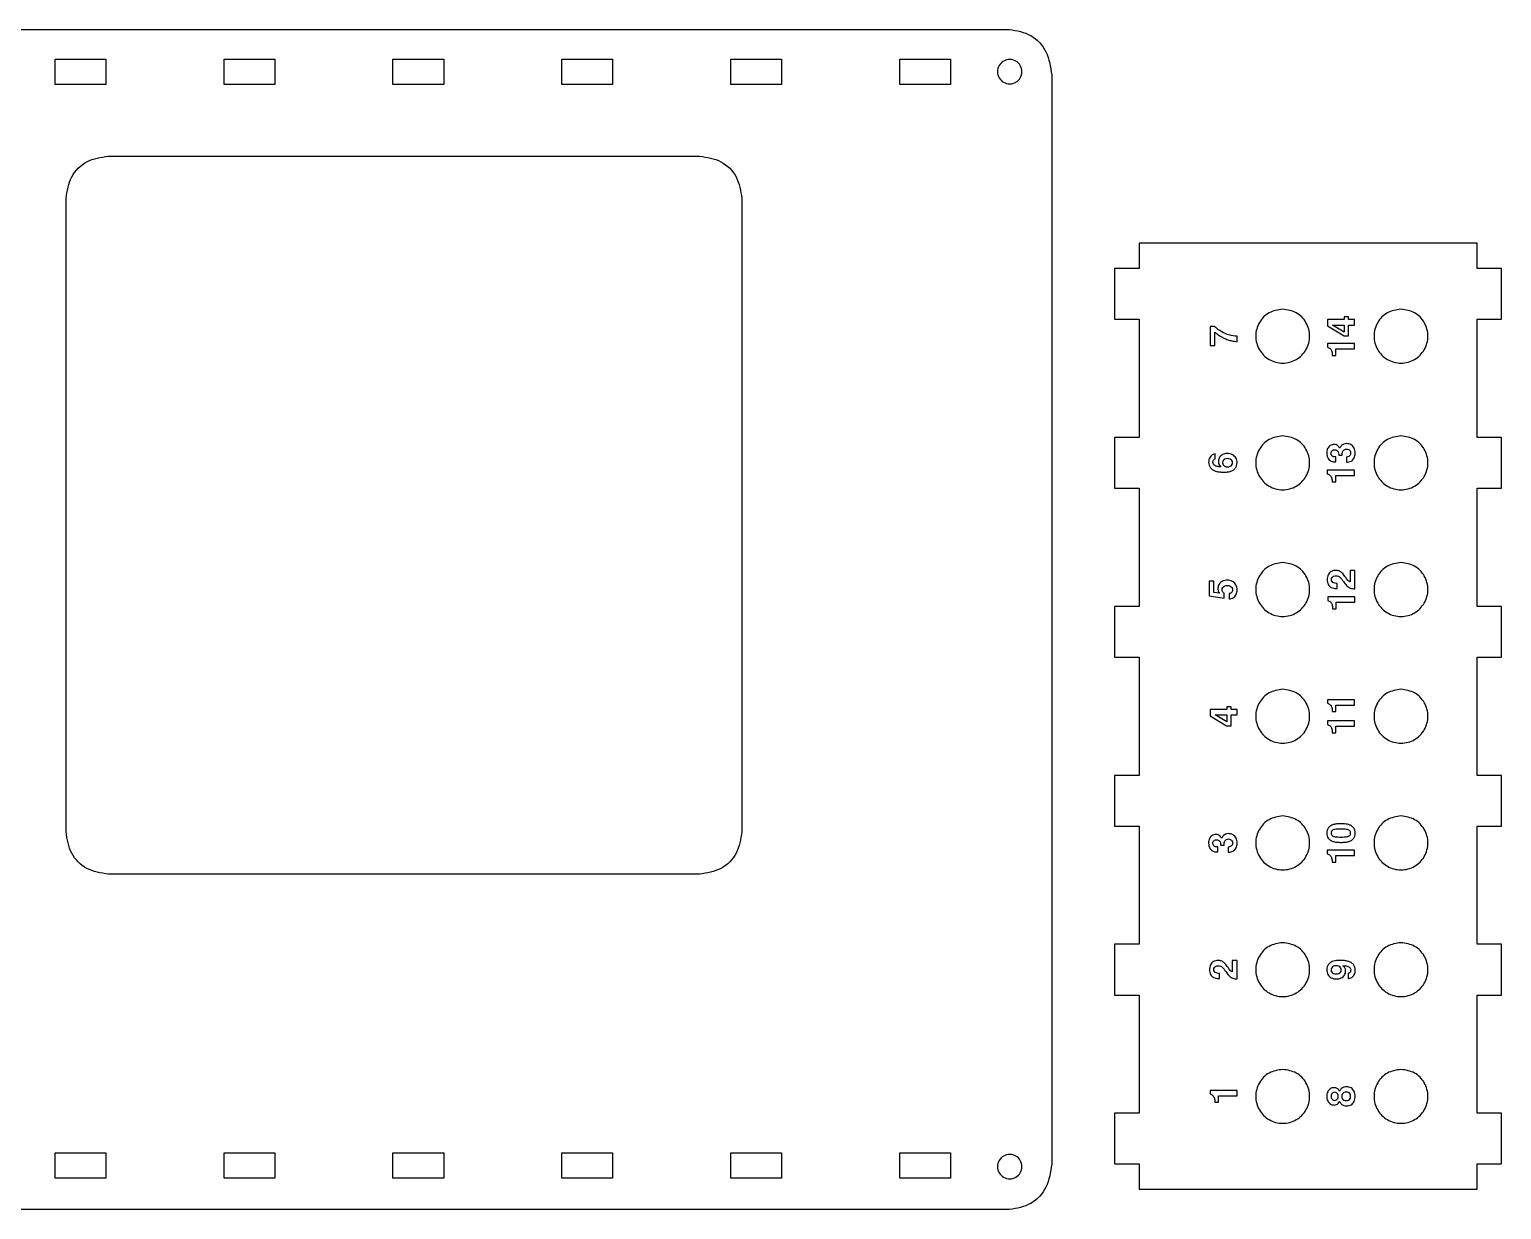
# Model space of a CAD drawing. Extents: x 12 to 628, y 12 to 468.
# Drawn here: x 154.9 to 329.1, y 170.8 to 310.5 of the extents above; entities that cross this region are included whole.
import ezdxf

# ---------------------------------------------------------------- set-up
doc = ezdxf.new("R2010")
doc.units = 0
doc.layers.get('0').update_dxf_attribs({"linetype": 'CONTINUOUS'})

msp = doc.modelspace()

# ---------------------------------------------------------------- linework, layer by layer
at = {"color": 7}
for p, q in [((30.908769, 310.525719), (270.898857, 310.525719)), ((157.93584, 307.025723), (163.935839, 307.025723)), ((157.93584, 304.025723), (157.93584, 307.025723)), ((163.935839, 307.025723), (163.935839, 304.025723)), ((177.935842, 307.025723), (183.935841, 307.025723)), ((177.935842, 304.025723), (177.935842, 307.025723)), ((183.935841, 307.025723), (183.935841, 304.025723)), ((197.935844, 307.025723), (203.935844, 307.025723)), ((197.935844, 304.025723), (197.935844, 307.025723)), ((203.935844, 307.025723), (203.935844, 304.025723)), ((217.93585, 307.025723), (223.935838, 307.025723)), ((217.93585, 304.025723), (217.93585, 307.025723)), ((223.935838, 307.025723), (223.935838, 304.025723)), ((237.935838, 307.025723), (243.935826, 307.025723)), ((237.935838, 304.025723), (237.935838, 307.025723)), ((243.935826, 307.025723), (243.935826, 304.025723)), ((257.935826, 307.025723), (263.935814, 307.025723)), ((257.935826, 304.025723), (257.935826, 307.025723)), ((263.935814, 307.025723), (263.935814, 304.025723)), ((272.384503, 305.525751), (272.384503, 305.525751)), ((275.89865, 305.152346), (275.89865, 176.191418)), ((163.935839, 304.025723), (157.93584, 304.025723)), ((183.935841, 304.025723), (177.935842, 304.025723)), ((203.935844, 304.025723), (197.935844, 304.025723)), ((223.935838, 304.025723), (217.93585, 304.025723)), ((243.935826, 304.025723), (237.935838, 304.025723)), ((263.935814, 304.025723), (257.935826, 304.025723)), ((164.231419, 295.530916), (234.231417, 295.530916)), ((164.231419, 295.530916), (164.231419, 295.530916)), ((159.23142, 215.530941), (159.23142, 290.530915)), ((239.231407, 290.530915), (239.231407, 215.530941)), ((326.247938, 285.220833), (286.242938, 285.220833)), ((286.242938, 285.220833), (286.242938, 282.22019)), ((326.247938, 282.22019), (326.247938, 285.220833)), ((286.242938, 282.22019), (283.341355, 282.22019)), ((283.341355, 282.22019), (283.341355, 276.214163)), ((329.149549, 282.22019), (326.247938, 282.22019)), ((329.149549, 276.214163), (329.149549, 282.22019)), ((303.245444, 277.410164), (303.245444, 277.410164)), ((317.245416, 277.410164), (317.245416, 277.410164)), ((283.341355, 276.214163), (286.242938, 276.214163)), ((286.242938, 276.214163), (286.242938, 262.21769)), ((294.644564, 275.346301), (294.644564, 273.093039)), ((295.141275, 275.346301), (294.644564, 275.346301)), ((310.511859, 276.167328), (308.543082, 276.167328)), ((308.543082, 276.167328), (308.543082, 275.422261)), ((308.543082, 275.422261), (310.502828, 274.252732)), ((310.511859, 274.699772), (309.143651, 275.53515)), ((309.143651, 275.53515), (310.511859, 275.53515)), ((310.511859, 276.501479), (310.511859, 276.167328)), ((311.035663, 276.501479), (310.511859, 276.501479)), ((310.511859, 275.53515), (310.511859, 274.699772)), ((311.035663, 276.167328), (311.035663, 276.501479)), ((311.744606, 276.167328), (311.035663, 276.167328)), ((311.035663, 274.252732), (311.035663, 275.53515)), ((311.035663, 275.53515), (311.744606, 275.53515)), ((311.744606, 275.53515), (311.744606, 276.167328)), ((326.247938, 262.21769), (326.247938, 276.214163)), ((326.247938, 276.214163), (329.149549, 276.214163)), ((295.209008, 273.093039), (295.209008, 274.68703)), ((297.846087, 273.562657), (297.846087, 274.19935)), ((310.502828, 274.252732), (311.035663, 274.252732)), ((294.644564, 273.093039), (295.209008, 273.093039)), ((311.744606, 273.337683), (308.543082, 273.337683)), ((308.543082, 273.337683), (308.543082, 272.917737)), ((309.116558, 271.937861), (309.536505, 271.937861)), ((309.536505, 272.705505), (311.744606, 272.705505)), ((309.536505, 271.937861), (309.536505, 272.705505)), ((311.744606, 272.705505), (311.744606, 273.337683)), ((286.242938, 262.21769), (283.341355, 262.21769)), ((283.341355, 262.21769), (283.341355, 256.220468)), ((303.245444, 262.410194), (303.245444, 262.410194)), ((317.245416, 262.410194), (317.245416, 262.410194)), ((329.149549, 262.21769), (326.247938, 262.21769)), ((329.149549, 256.220468), (329.149549, 262.21769)), ((295.26771, 259.678029), (295.26771, 260.265051)), ((309.531989, 259.329527), (309.531989, 259.916549)), ((309.870656, 260.191998), (309.870656, 260.137811)), ((309.870656, 260.137811), (310.295112, 260.137811)), ((310.787308, 259.903002), (310.787308, 259.288887)), ((311.726543, 258.35126), (308.52502, 258.35126)), ((308.52502, 258.35126), (308.52502, 257.931313)), ((309.477802, 259.329527), (309.531989, 259.329527)), ((311.726543, 257.719082), (311.726543, 258.35126)), ((283.341355, 256.220468), (286.242938, 256.220468)), ((286.242938, 256.220468), (286.242938, 242.21519)), ((309.098496, 256.951438), (309.518442, 256.951438)), ((309.518442, 257.719082), (311.726543, 257.719082)), ((309.518442, 256.951438), (309.518442, 257.719082)), ((326.247938, 242.21519), (326.247938, 256.220468)), ((326.247938, 256.220468), (329.149549, 256.220468)), ((303.245444, 247.410224), (303.245444, 247.410224)), ((311.214028, 246.472188), (311.214028, 245.117521)), ((311.778472, 246.472188), (311.214028, 246.472188)), ((311.778472, 244.29569), (311.778472, 246.472188)), ((317.245416, 247.410224), (317.245416, 247.410224)), ((294.540706, 245.199606), (294.540706, 243.48821)), ((295.10515, 245.199606), (294.540706, 245.199606)), ((295.10515, 243.876548), (295.10515, 245.199606)), ((309.692291, 244.94593), (309.588433, 244.94593)), ((309.692291, 244.340846), (309.692291, 244.94593)), ((286.242938, 242.21519), (283.341355, 242.21519)), ((283.341355, 242.21519), (283.341355, 236.217968)), ((294.540706, 243.48821), (296.324345, 243.20373)), ((295.773452, 243.77269), (295.10515, 243.876548)), ((296.324345, 243.20373), (296.324345, 243.77269)), ((296.906851, 243.736566), (296.906851, 243.113419)), ((311.778472, 243.353548), (308.576949, 243.353548)), ((308.576949, 243.353548), (308.576949, 242.933601)), ((309.570371, 242.72137), (311.778472, 242.72137)), ((309.570371, 241.953725), (309.570371, 242.72137)), ((311.778472, 242.72137), (311.778472, 243.353548)), ((329.149549, 242.21519), (326.247938, 242.21519)), ((329.149549, 236.217968), (329.149549, 242.21519)), ((309.150425, 241.953725), (309.570371, 241.953725)), ((283.341355, 236.217968), (286.242938, 236.217968)), ((286.242938, 236.217968), (286.242938, 222.221524)), ((326.247938, 222.221524), (326.247938, 236.217968)), ((326.247938, 236.217968), (329.149549, 236.217968)), ((303.245444, 232.410254), (303.245444, 232.410254)), ((317.245416, 232.410254), (317.245416, 232.410254)), ((296.61334, 230.009982), (294.644564, 230.009982)), ((294.644564, 230.009982), (294.644564, 229.264916)), ((296.61334, 230.344133), (296.61334, 230.009982)), ((297.137145, 230.344133), (296.61334, 230.344133)), ((297.137145, 230.009982), (297.137145, 230.344133)), ((297.846087, 230.009982), (297.137145, 230.009982)), ((297.846087, 229.377804), (297.846087, 230.009982)), ((311.744606, 231.176449), (308.543082, 231.176449)), ((308.543082, 231.176449), (308.543082, 230.756502)), ((309.536505, 230.544271), (311.744606, 230.544271)), ((309.536505, 229.776627), (309.536505, 230.544271)), ((311.744606, 230.544271), (311.744606, 231.176449)), ((294.644564, 229.264916), (296.604309, 228.095387)), ((296.61334, 228.542427), (295.245132, 229.377804)), ((295.245132, 229.377804), (296.61334, 229.377804)), ((296.61334, 229.377804), (296.61334, 228.542427)), ((297.137145, 228.095387), (297.137145, 229.377804)), ((297.137145, 229.377804), (297.846087, 229.377804)), ((311.744606, 228.662893), (308.543082, 228.662893)), ((308.543082, 228.662893), (308.543082, 228.242947)), ((309.116558, 229.776627), (309.536505, 229.776627)), ((311.744606, 228.030715), (311.744606, 228.662893)), ((296.604309, 228.095387), (297.137145, 228.095387)), ((309.116558, 227.263071), (309.536505, 227.263071)), ((309.536505, 228.030715), (311.744606, 228.030715)), ((309.536505, 227.263071), (309.536505, 228.030715)), ((286.242938, 222.221524), (283.341355, 222.221524)), ((283.341355, 222.221524), (283.341355, 216.215468)), ((329.149549, 222.221524), (326.247938, 222.221524)), ((329.149549, 216.215468), (329.149549, 222.221524)), ((283.341355, 216.215468), (286.242938, 216.215468)), ((286.242938, 216.215468), (286.242938, 202.219024)), ((303.245444, 217.410284), (303.245444, 217.410284)), ((317.245416, 217.410284), (317.245416, 217.410284)), ((326.247938, 202.219024), (326.247938, 216.215468)), ((326.247938, 216.215468), (329.149549, 216.215468)), ((295.493488, 213.160892), (295.547675, 213.160892)), ((295.547675, 213.160892), (295.547675, 213.747914)), ((295.886341, 214.023363), (295.886341, 213.969177)), ((295.886341, 213.969177), (296.310798, 213.969177)), ((296.802993, 213.734368), (296.802993, 213.120252)), ((311.726543, 213.349092), (308.52502, 213.349092)), ((308.52502, 213.349092), (308.52502, 212.929145)), ((309.518442, 212.716914), (311.726543, 212.716914)), ((309.518442, 211.94927), (309.518442, 212.716914)), ((311.726543, 212.716914), (311.726543, 213.349092)), ((309.098496, 211.94927), (309.518442, 211.94927)), ((234.231417, 210.53094), (164.231419, 210.53094)), ((286.242938, 202.219024), (283.341355, 202.219024)), ((283.341355, 202.219024), (283.341355, 196.212968)), ((303.245444, 202.410314), (303.245444, 202.410314)), ((317.245416, 202.410314), (317.245416, 202.410314)), ((329.149549, 202.219024), (326.247938, 202.219024)), ((329.149549, 196.212968), (329.149549, 202.219024)), ((295.759906, 198.775038), (295.656048, 198.775038)), ((295.759906, 198.169953), (295.759906, 198.775038)), ((297.281642, 200.301296), (297.281642, 198.946629)), ((297.846087, 200.301296), (297.281642, 200.301296)), ((297.846087, 198.124798), (297.846087, 200.301296)), ((310.979219, 198.77278), (310.979219, 198.16318)), ((283.341355, 196.212968), (286.242938, 196.212968)), ((286.242938, 196.212968), (286.242938, 182.216524)), ((326.247938, 182.216524), (326.247938, 196.212968)), ((326.247938, 196.212968), (329.149549, 196.212968)), ((303.245444, 187.410344), (303.245444, 187.410344)), ((317.245416, 187.410344), (317.245416, 187.410344)), ((297.846087, 184.919761), (294.644564, 184.919761)), ((294.644564, 184.919761), (294.644564, 184.499814)), ((297.846087, 184.287583), (297.846087, 184.919761)), ((295.218039, 183.519939), (295.637986, 183.519939)), ((295.637986, 184.287583), (297.846087, 184.287583)), ((295.637986, 183.519939), (295.637986, 184.287583)), ((286.242938, 182.216524), (283.341355, 182.216524)), ((283.341355, 182.216524), (283.341355, 176.219302)), ((329.149549, 182.216524), (326.247938, 182.216524)), ((329.149549, 176.219302), (329.149549, 182.216524)), ((157.93584, 177.54092), (163.935839, 177.54092)), ((157.93584, 174.540926), (157.93584, 177.54092)), ((163.935839, 177.54092), (163.935839, 174.540926)), ((177.935842, 177.54092), (183.935841, 177.54092)), ((177.935842, 174.540926), (177.935842, 177.54092)), ((183.935841, 177.54092), (183.935841, 174.540926)), ((197.935844, 177.54092), (203.935844, 177.54092)), ((197.935844, 174.540926), (197.935844, 177.54092)), ((203.935844, 177.54092), (203.935844, 174.540926)), ((217.93585, 177.54092), (223.935838, 177.54092)), ((217.93585, 174.540926), (217.93585, 177.54092)), ((223.935838, 177.54092), (223.935838, 174.540926)), ((237.935838, 177.54092), (243.935826, 177.54092)), ((237.935838, 174.540926), (237.935838, 177.54092)), ((243.935826, 177.54092), (243.935826, 174.540926)), ((257.935826, 177.54092), (263.935814, 177.54092)), ((257.935826, 174.540926), (257.935826, 177.54092)), ((263.935814, 177.54092), (263.935814, 174.540926)), ((283.341355, 176.219302), (286.242938, 176.219302)), ((286.242938, 176.219302), (286.242938, 173.218687)), ((326.247938, 173.218687), (326.247938, 176.219302)), ((326.247938, 176.219302), (329.149549, 176.219302)), ((163.935839, 174.540926), (157.93584, 174.540926)), ((183.935841, 174.540926), (177.935842, 174.540926)), ((203.935844, 174.540926), (197.935844, 174.540926)), ((223.935838, 174.540926), (217.93585, 174.540926)), ((243.935826, 174.540926), (237.935838, 174.540926)), ((263.935814, 174.540926), (257.935826, 174.540926)), ((272.384193, 175.899459), (272.384193, 175.899459)), ((286.242938, 173.218687), (326.247938, 173.218687)), ((270.898857, 170.818048), (30.908769, 170.818048))]:
    msp.add_line(p, q, dxfattribs=at)
for points, knots in [([(270.898857, 310.525719), (271.781732, 310.374392), (273.547239, 310.071781), (275.508967, 307.907249), (275.766075, 306.089593), (275.89865, 305.152346)], [0, 0, 0, 0, 2.63105, 5.26138, 8.061522, 8.061522, 8.061522, 8.061522]), ([(272.384503, 305.525751), (272.344686, 305.270368), (272.266233, 304.767175), (271.689481, 304.213198), (270.93713, 304.007932), (270.176879, 304.213198), (269.623355, 304.767175), (269.417942, 305.525752), (269.623354, 306.284329), (270.176879, 306.838307), (270.93713, 307.04357), (271.689481, 306.838307), (272.266234, 306.284329), (272.344686, 305.781136), (272.384503, 305.525751)], [0, 0, 0, 0, 0.757472, 1.492476, 2.249946, 3.007415, 3.742419, 4.499891, 5.257365, 5.992369, 6.749838, 7.507307, 8.242311, 8.999785, 8.999785, 8.999785, 8.999785]), ([(159.23142, 290.530915), (159.367866, 291.408427), (159.636408, 293.135486), (161.626848, 295.125928), (163.353907, 295.394471), (164.231419, 295.530916)], [0, 0, 0, 0, 2.617479, 5.15154, 7.769019, 7.769019, 7.769019, 7.769019]), ([(234.231417, 295.530916), (235.10893, 295.394471), (236.835989, 295.12593), (238.826424, 293.135484), (239.094963, 291.408427), (239.231407, 290.530915)], [0, 0, 0, 0, 2.617481, 5.151538, 7.769016, 7.769016, 7.769016, 7.769016]), ([(303.245444, 277.410164), (303.807874, 277.322473), (304.916055, 277.149692), (306.13607, 275.879503), (306.588128, 274.222598), (306.13607, 272.548297), (304.916055, 271.329265), (303.245444, 270.876873), (301.574833, 271.329265), (300.354817, 272.548297), (299.902759, 274.222598), (300.354817, 275.879503), (301.574833, 277.149692), (302.683013, 277.322473), (303.245444, 277.410164)], [0, 0, 0, 0, 1.668176, 3.28688, 4.955056, 6.623233, 8.241936, 9.910112, 11.578289, 13.196992, 14.865169, 16.533345, 18.152048, 19.820225, 19.820225, 19.820225, 19.820225]), ([(317.245416, 277.410164), (317.807846, 277.322473), (318.916027, 277.149692), (320.136042, 275.879503), (320.5881, 274.222598), (320.136042, 272.548297), (318.916027, 271.329265), (317.245416, 270.876873), (315.574805, 271.329265), (314.354789, 272.548297), (313.902731, 274.222598), (314.354789, 275.879503), (315.574805, 277.149692), (316.682985, 277.322473), (317.245416, 277.410164)], [0, 0, 0, 0, 1.668176, 3.28688, 4.955056, 6.623233, 8.241936, 9.910112, 11.578289, 13.196992, 14.865169, 16.533345, 18.152048, 19.820225, 19.820225, 19.820225, 19.820225]), ([(297.846087, 274.19935), (297.526779, 274.235102), (296.891653, 274.306216), (295.964115, 274.712568), (295.427135, 275.126138), (295.141275, 275.346301)], [0, 0, 0, 0, 0.959673, 1.908856, 2.989351, 2.989351, 2.989351, 2.989351]), ([(295.209008, 274.68703), (295.310378, 274.605248), (295.538174, 274.421468), (295.896803, 274.186052), (296.159693, 274.046181), (296.279189, 273.982603)], [0, 0, 0, 0, 0.39063, 0.877816, 1.283804, 1.283804, 1.283804, 1.283804]), ([(296.279189, 273.982603), (296.431481, 273.915742), (296.741841, 273.779485), (297.270069, 273.643731), (297.643454, 273.591177), (297.846087, 273.562657)], [0, 0, 0, 0, 0.498308, 1.015512, 1.629281, 1.629281, 1.629281, 1.629281]), ([(308.543082, 272.917737), (308.657825, 272.870099), (308.892583, 272.772635), (309.093474, 272.385241), (309.108279, 272.0983), (309.116558, 271.937861)], [0, 0, 0, 0, 0.362698, 0.742064, 1.223202, 1.223202, 1.223202, 1.223202]), ([(303.245444, 262.410194), (303.807874, 262.322503), (304.916055, 262.149722), (306.13607, 260.879533), (306.588128, 259.222628), (306.13607, 257.548327), (304.916055, 256.329295), (303.245444, 255.876903), (301.574833, 256.329295), (300.354817, 257.548327), (299.902759, 259.222628), (300.354817, 260.879533), (301.574833, 262.149722), (302.683013, 262.322503), (303.245444, 262.410194)], [0, 0, 0, 0, 1.668176, 3.28688, 4.955056, 6.623233, 8.241936, 9.910112, 11.578289, 13.196992, 14.865169, 16.533345, 18.152048, 19.820225, 19.820225, 19.820225, 19.820225]), ([(310.010638, 260.964158), (309.951791, 261.049915), (309.843465, 261.20778), (309.59758, 261.360745), (309.259205, 261.405709), (308.842166, 261.30661), (308.509607, 260.896797), (308.437956, 260.434237), (308.482019, 260.032973), (308.598929, 259.726698), (308.746774, 259.583948), (308.818531, 259.514665)], [0, 0, 0, 0, 0.309536, 0.569807, 0.839286, 1.318875, 1.781936, 2.330926, 2.677104, 2.991162, 3.287344, 3.287344, 3.287344, 3.287344]), ([(310.787308, 259.288887), (310.981926, 259.311995), (311.352922, 259.356046), (311.763938, 259.797462), (311.865485, 260.375504), (311.76533, 260.958099), (311.367439, 261.4068), (310.879029, 261.512841), (310.472688, 261.459485), (310.180009, 261.266603), (310.069632, 261.069504), (310.010638, 260.964158)], [0, 0, 0, 0, 0.571894, 1.090189, 1.674172, 2.281045, 2.806737, 3.366912, 3.704984, 4.016877, 4.374977, 4.374977, 4.374977, 4.374977]), ([(317.245416, 262.410194), (317.807846, 262.322503), (318.916027, 262.149722), (320.136042, 260.879533), (320.5881, 259.222628), (320.136042, 257.548327), (318.916027, 256.329295), (317.245416, 255.876903), (315.574805, 256.329295), (314.354789, 257.548327), (313.902731, 259.222628), (314.354789, 260.879533), (315.574805, 262.149722), (316.682985, 262.322503), (317.245416, 262.410194)], [0, 0, 0, 0, 1.668176, 3.28688, 4.955056, 6.623233, 8.241936, 9.910112, 11.578289, 13.196992, 14.865169, 16.533345, 18.152048, 19.820225, 19.820225, 19.820225, 19.820225]), ([(295.26771, 260.265051), (295.208112, 260.255057), (295.101466, 260.237174), (294.956184, 260.185375), (294.793063, 260.089653), (294.62433, 259.909331), (294.499068, 259.625074), (294.457394, 259.288082), (294.5075, 258.933274), (294.681982, 258.605586), (294.963446, 258.370563), (295.313235, 258.214454), (295.739296, 258.130697), (296.211244, 258.114576), (296.672677, 258.129688), (297.065002, 258.198927), (297.388256, 258.339663), (297.644812, 258.569195), (297.809977, 258.888683), (297.875829, 259.31952), (297.752333, 259.833572), (297.285437, 260.244066), (296.696633, 260.35635), (296.131792, 260.254652), (295.717556, 259.898291), (295.615888, 259.476856), (295.647647, 259.154159), (295.746434, 258.929918), (295.858232, 258.814169), (295.91795, 258.75234)], [0, 0, 0, 0, 0.181018, 0.323917, 0.459904, 0.745457, 1.047304, 1.377164, 1.752709, 2.105176, 2.464501, 2.831406, 3.244051, 3.758688, 4.245434, 4.627608, 4.946674, 5.291002, 5.63835, 6.00319, 6.583308, 7.138674, 7.767009, 8.322055, 8.810025, 9.313847, 9.552764, 9.77625, 10.032516, 10.032516, 10.032516, 10.032516]), ([(295.91795, 258.75234), (295.836844, 258.755257), (295.714654, 258.759652), (295.555902, 258.77062), (295.392348, 258.80104), (295.196498, 258.866146), (295.017659, 259.049027), (294.972489, 259.265774), (294.995384, 259.457615), (295.103245, 259.604618), (295.209529, 259.652059), (295.26771, 259.678029)], [0, 0, 0, 0, 0.243566, 0.36694, 0.476572, 0.742915, 0.973041, 1.206603, 1.383036, 1.538888, 1.727389, 1.727389, 1.727389, 1.727389]), ([(296.130181, 259.235504), (296.143826, 259.3263), (296.170942, 259.506746), (296.41433, 259.689299), (296.712056, 259.736162), (297.014562, 259.683236), (297.248832, 259.500428), (297.330626, 259.230218), (297.253234, 258.960137), (297.022989, 258.776476), (296.721998, 258.72563), (296.423248, 258.775775), (296.175074, 258.960235), (296.145123, 259.143886), (296.130181, 259.235504)], [0, 0, 0, 0, 0.265861, 0.528365, 0.841729, 1.154285, 1.424993, 1.687437, 1.953006, 2.21819, 2.524933, 2.842197, 3.112499, 3.381587, 3.381587, 3.381587, 3.381587]), ([(309.531989, 259.916549), (309.483248, 259.91819), (309.39849, 259.921044), (309.284757, 259.936916), (309.173069, 259.967689), (309.062633, 260.045731), (308.983183, 260.187668), (308.957197, 260.369988), (308.99198, 260.573542), (309.162541, 260.731291), (309.401269, 260.764748), (309.662043, 260.724071), (309.85602, 260.490948), (309.865389, 260.299569), (309.870656, 260.191998)], [0, 0, 0, 0, 0.146214, 0.254257, 0.343883, 0.491912, 0.645715, 0.817833, 1.038895, 1.235637, 1.467694, 1.742507, 1.988997, 2.305383, 2.305383, 2.305383, 2.305383]), ([(310.295112, 260.137811), (310.29491, 260.194573), (310.294582, 260.286481), (310.304, 260.410657), (310.331448, 260.545218), (310.410669, 260.702528), (310.588951, 260.829464), (310.817635, 260.872076), (311.060243, 260.818235), (311.24986, 260.634011), (311.305867, 260.380522), (311.260865, 260.124879), (311.058203, 259.934642), (310.88347, 259.914234), (310.787308, 259.903002)], [0, 0, 0, 0, 0.170267, 0.275698, 0.372823, 0.58171, 0.786068, 1.005723, 1.26293, 1.501587, 1.754904, 2.013727, 2.245935, 2.530132, 2.530132, 2.530132, 2.530132]), ([(308.52502, 257.931313), (308.639763, 257.883676), (308.874521, 257.786212), (309.075411, 257.398817), (309.090217, 257.111876), (309.098496, 256.951438)], [0, 0, 0, 0, 0.362698, 0.742064, 1.223202, 1.223202, 1.223202, 1.223202]), ([(308.818531, 259.514665), (308.876237, 259.47659), (308.997589, 259.39652), (309.226846, 259.339168), (309.390202, 259.332892), (309.477802, 259.329527)], [0, 0, 0, 0, 0.206206, 0.433639, 0.69663, 0.69663, 0.69663, 0.69663]), ([(303.245444, 247.410224), (303.807874, 247.322533), (304.916055, 247.149752), (306.13607, 245.879563), (306.588128, 244.222658), (306.13607, 242.548357), (304.916055, 241.329325), (303.245444, 240.876933), (301.574833, 241.329325), (300.354817, 242.548357), (299.902759, 244.222658), (300.354817, 245.879563), (301.574833, 247.149752), (302.683013, 247.322533), (303.245444, 247.410224)], [0, 0, 0, 0, 1.668176, 3.28688, 4.955056, 6.623233, 8.241936, 9.910112, 11.578289, 13.196992, 14.865169, 16.533345, 18.152048, 19.820225, 19.820225, 19.820225, 19.820225]), ([(311.214028, 245.117521), (311.159717, 245.148476), (311.029545, 245.222668), (310.837997, 245.458008), (310.586773, 245.798581), (310.302485, 246.178536), (309.924585, 246.452706), (309.469471, 246.511033), (308.970033, 246.409256), (308.572691, 245.968716), (308.475775, 245.394722), (308.571, 244.816055), (308.999291, 244.39464), (309.392368, 244.335376), (309.612014, 244.336403), (309.649694, 244.337455), (309.677192, 244.339644), (309.692291, 244.340846)], [0, 0, 0, 0, 0.186222, 0.446335, 0.896488, 1.462963, 1.865119, 2.253534, 2.808548, 3.325456, 3.922402, 4.504207, 5.016047, 5.607945, 5.638216, 5.67553, 5.720964, 5.720964, 5.720964, 5.720964]), ([(309.588433, 244.94593), (309.483814, 244.952691), (309.295611, 244.964854), (309.063406, 245.141881), (309.004804, 245.40002), (309.059673, 245.653013), (309.268418, 245.828935), (309.54694, 245.867236), (309.877499, 245.822764), (310.208657, 245.49419), (310.40604, 245.214792), (310.532179, 245.036241)], [0, 0, 0, 0, 0.309632, 0.557007, 0.812644, 1.062027, 1.29714, 1.57849, 1.88622, 2.259698, 2.920939, 2.920939, 2.920939, 2.920939]), ([(317.245416, 247.410224), (317.807846, 247.322533), (318.916027, 247.149752), (320.136042, 245.879563), (320.5881, 244.222658), (320.136042, 242.548357), (318.916027, 241.329325), (317.245416, 240.876933), (315.574805, 241.329325), (314.354789, 242.548357), (313.902731, 244.222658), (314.354789, 245.879563), (315.574805, 247.149752), (316.682985, 247.322533), (317.245416, 247.410224)], [0, 0, 0, 0, 1.668176, 3.28688, 4.955056, 6.623233, 8.241936, 9.910112, 11.578289, 13.196992, 14.865169, 16.533345, 18.152048, 19.820225, 19.820225, 19.820225, 19.820225]), ([(296.906851, 243.113419), (297.080472, 243.140505), (297.421364, 243.193688), (297.781531, 243.626509), (297.885243, 244.189059), (297.760495, 244.787333), (297.304639, 245.241101), (296.696439, 245.366748), (296.109056, 245.255813), (295.668681, 244.874077), (295.563593, 244.441596), (295.590016, 244.132389), (295.655987, 243.940725), (295.7329, 243.830701), (295.773452, 243.77269)], [0, 0, 0, 0, 0.511738, 1.004761, 1.56642, 2.18886, 2.761114, 3.386603, 3.978272, 4.499543, 5.039978, 5.238093, 5.427762, 5.639307, 5.639307, 5.639307, 5.639307]), ([(296.324345, 243.77269), (296.276448, 243.799706), (296.181262, 243.853394), (296.096114, 244.006051), (296.06699, 244.213616), (296.124278, 244.470122), (296.376717, 244.666977), (296.696067, 244.709153), (297.014536, 244.665116), (297.26074, 244.466816), (297.319901, 244.193807), (297.284359, 243.949405), (297.128295, 243.768102), (296.983506, 243.747482), (296.906851, 243.736566)], [0, 0, 0, 0, 0.162277, 0.322493, 0.501322, 0.787045, 1.062631, 1.401372, 1.73094, 2.004492, 2.288147, 2.526729, 2.727093, 2.952514, 2.952514, 2.952514, 2.952514]), ([(310.532179, 245.036241), (310.640719, 244.884768), (310.837077, 244.610744), (311.284457, 244.338615), (311.606883, 244.3106), (311.778472, 244.29569)], [0, 0, 0, 0, 0.555161, 1.004325, 1.515287, 1.515287, 1.515287, 1.515287]), ([(308.576949, 242.933601), (308.691692, 242.885964), (308.92645, 242.7885), (309.12734, 242.401105), (309.142146, 242.114164), (309.150425, 241.953725)], [0, 0, 0, 0, 0.362698, 0.742064, 1.223202, 1.223202, 1.223202, 1.223202]), ([(303.245444, 232.410254), (303.807874, 232.322563), (304.916055, 232.149782), (306.13607, 230.879593), (306.588128, 229.222688), (306.13607, 227.548387), (304.916055, 226.329355), (303.245444, 225.876963), (301.574833, 226.329355), (300.354817, 227.548387), (299.902759, 229.222688), (300.354817, 230.879593), (301.574833, 232.149782), (302.683013, 232.322563), (303.245444, 232.410254)], [0, 0, 0, 0, 1.668176, 3.28688, 4.955056, 6.623233, 8.241936, 9.910112, 11.578289, 13.196992, 14.865169, 16.533345, 18.152048, 19.820225, 19.820225, 19.820225, 19.820225]), ([(317.245416, 232.410254), (317.807846, 232.322563), (318.916027, 232.149782), (320.136042, 230.879593), (320.5881, 229.222688), (320.136042, 227.548387), (318.916027, 226.329355), (317.245416, 225.876963), (315.574805, 226.329355), (314.354789, 227.548387), (313.902731, 229.222688), (314.354789, 230.879593), (315.574805, 232.149782), (316.682985, 232.322563), (317.245416, 232.410254)], [0, 0, 0, 0, 1.668176, 3.28688, 4.955056, 6.623233, 8.241936, 9.910112, 11.578289, 13.196992, 14.865169, 16.533345, 18.152048, 19.820225, 19.820225, 19.820225, 19.820225]), ([(308.543082, 230.756502), (308.657825, 230.708865), (308.892583, 230.611401), (309.093474, 230.224007), (309.108279, 229.937065), (309.116558, 229.776627)], [0, 0, 0, 0, 0.362698, 0.742064, 1.223202, 1.223202, 1.223202, 1.223202]), ([(308.543082, 228.242947), (308.657825, 228.195309), (308.892583, 228.097845), (309.093474, 227.710451), (309.108279, 227.42351), (309.116558, 227.263071)], [0, 0, 0, 0, 0.362698, 0.742064, 1.223202, 1.223202, 1.223202, 1.223202]), ([(303.245444, 217.410284), (303.807874, 217.322593), (304.916055, 217.149812), (306.13607, 215.879623), (306.588128, 214.222718), (306.13607, 212.548417), (304.916055, 211.329385), (303.245444, 210.876993), (301.574833, 211.329385), (300.354817, 212.548417), (299.902759, 214.222718), (300.354817, 215.879623), (301.574833, 217.149812), (302.683013, 217.322593), (303.245444, 217.410284)], [0, 0, 0, 0, 1.668176, 3.28688, 4.955056, 6.623233, 8.241936, 9.910112, 11.578289, 13.196992, 14.865169, 16.533345, 18.152048, 19.820225, 19.820225, 19.820225, 19.820225]), ([(311.356268, 214.512497), (311.448363, 214.582715), (311.630775, 214.721796), (311.795618, 215.037863), (311.846308, 215.379222), (311.802867, 215.713464), (311.658851, 216.005759), (311.425737, 216.238161), (311.093969, 216.395307), (310.664929, 216.476041), (310.167888, 216.497418), (309.675061, 216.479035), (309.256683, 216.412665), (308.915798, 216.277879), (308.658667, 216.051506), (308.486091, 215.740195), (308.467062, 215.507862), (308.457287, 215.388515)], [0, 0, 0, 0, 0.343928, 0.681218, 1.037146, 1.366212, 1.676982, 1.997581, 2.33445, 2.761872, 3.298897, 3.824769, 4.239437, 4.564691, 4.910123, 5.246935, 5.602708, 5.602708, 5.602708, 5.602708]), ([(317.245416, 217.410284), (317.807846, 217.322593), (318.916027, 217.149812), (320.136042, 215.879623), (320.5881, 214.222718), (320.136042, 212.548417), (318.916027, 211.329385), (317.245416, 210.876993), (315.574805, 211.329385), (314.354789, 212.548417), (313.902731, 214.222718), (314.354789, 215.879623), (315.574805, 217.149812), (316.682985, 217.322593), (317.245416, 217.410284)], [0, 0, 0, 0, 1.668176, 3.28688, 4.955056, 6.623233, 8.241936, 9.910112, 11.578289, 13.196992, 14.865169, 16.533345, 18.152048, 19.820225, 19.820225, 19.820225, 19.820225]), ([(164.231419, 210.53094), (163.353907, 210.667385), (161.626848, 210.935928), (159.636408, 212.92637), (159.367866, 214.653429), (159.23142, 215.530941)], [0, 0, 0, 0, 2.617479, 5.15154, 7.769019, 7.769019, 7.769019, 7.769019]), ([(239.231407, 215.530941), (239.094963, 214.653429), (238.826424, 212.926372), (236.835989, 210.935926), (235.10893, 210.667385), (234.231417, 210.53094)], [0, 0, 0, 0, 2.617478, 5.151534, 7.769016, 7.769016, 7.769016, 7.769016]), ([(296.026324, 214.795523), (295.967477, 214.88128), (295.85915, 215.039145), (295.613266, 215.192111), (295.27489, 215.237075), (294.857852, 215.137975), (294.525293, 214.728162), (294.453641, 214.265602), (294.497705, 213.864338), (294.614615, 213.558063), (294.76246, 213.415314), (294.834217, 213.34603)], [0, 0, 0, 0, 0.309536, 0.569807, 0.839286, 1.318875, 1.781936, 2.330926, 2.677104, 2.991162, 3.287344, 3.287344, 3.287344, 3.287344]), ([(295.547675, 213.747914), (295.498934, 213.749555), (295.414176, 213.752409), (295.300443, 213.768282), (295.188755, 213.799055), (295.078319, 213.877097), (294.998869, 214.019033), (294.972883, 214.201353), (295.007666, 214.404907), (295.178227, 214.562657), (295.416955, 214.596113), (295.677729, 214.555436), (295.871705, 214.322313), (295.881075, 214.130935), (295.886341, 214.023363)], [0, 0, 0, 0, 0.146214, 0.254257, 0.343883, 0.491912, 0.645715, 0.817833, 1.038895, 1.235637, 1.467694, 1.742507, 1.988997, 2.305383, 2.305383, 2.305383, 2.305383]), ([(296.802993, 213.120252), (296.997611, 213.143361), (297.368608, 213.187412), (297.779624, 213.628827), (297.881171, 214.206869), (297.781016, 214.789464), (297.383124, 215.238165), (296.894714, 215.344206), (296.488373, 215.29085), (296.195695, 215.097968), (296.085318, 214.900869), (296.026324, 214.795523)], [0, 0, 0, 0, 0.571894, 1.090189, 1.674172, 2.281045, 2.806737, 3.366912, 3.704984, 4.016877, 4.374977, 4.374977, 4.374977, 4.374977]), ([(296.310798, 213.969177), (296.310595, 214.025938), (296.310268, 214.117847), (296.319686, 214.242023), (296.347134, 214.376583), (296.426355, 214.533893), (296.604636, 214.66083), (296.833321, 214.703441), (297.075929, 214.649601), (297.265546, 214.465376), (297.321553, 214.211887), (297.27655, 213.956244), (297.073889, 213.766007), (296.899156, 213.745599), (296.802993, 213.734368)], [0, 0, 0, 0, 0.170267, 0.275698, 0.372823, 0.58171, 0.786068, 1.005723, 1.26293, 1.501587, 1.754904, 2.013727, 2.245935, 2.530132, 2.530132, 2.530132, 2.530132]), ([(308.457287, 215.388515), (308.466106, 215.278875), (308.483335, 215.064674), (308.628358, 214.767703), (308.787795, 214.628071), (308.868202, 214.557652)], [0, 0, 0, 0, 0.328216, 0.641229, 0.9597, 0.9597, 0.9597, 0.9597]), ([(308.868202, 214.557652), (308.967475, 214.501186), (309.192755, 214.373047), (309.63549, 214.302332), (310.132409, 214.278344), (310.622762, 214.301129), (311.037202, 214.361778), (311.258817, 214.466464), (311.356268, 214.512497)], [0, 0, 0, 0, 0.34031, 0.772265, 1.324092, 1.83515, 2.245233, 2.567087, 2.567087, 2.567087, 2.567087]), ([(308.967545, 215.388515), (308.97301, 215.440406), (308.983877, 215.543582), (309.081845, 215.676289), (309.232903, 215.77517), (309.46418, 215.823427), (309.773759, 215.852122), (310.13222, 215.861562), (310.484109, 215.851817), (310.765715, 215.824639), (310.993599, 215.789666), (311.157517, 215.697917), (311.267679, 215.557721), (311.29808, 215.392659), (311.271624, 215.233114), (311.180177, 215.100103), (311.031913, 215.00185), (310.807103, 214.953925), (310.506383, 214.924763), (310.150965, 214.91557), (309.796015, 214.925084), (309.505565, 214.952373), (309.271679, 214.987268), (309.104853, 215.078695), (308.986867, 215.218395), (308.974017, 215.331531), (308.967545, 215.388515)], [0, 0, 0, 0, 0.154058, 0.306319, 0.475763, 0.685655, 1.005704, 1.41043, 1.759974, 2.060584, 2.2607, 2.445924, 2.610059, 2.778419, 2.934198, 3.083744, 3.249021, 3.455036, 3.76511, 4.1568, 4.520382, 4.828981, 5.03401, 5.223012, 5.389189, 5.557824, 5.557824, 5.557824, 5.557824]), ([(294.834217, 213.34603), (294.891923, 213.307955), (295.013274, 213.227885), (295.242531, 213.170533), (295.405888, 213.164258), (295.493488, 213.160892)], [0, 0, 0, 0, 0.206206, 0.433639, 0.69663, 0.69663, 0.69663, 0.69663]), ([(308.52502, 212.929145), (308.639763, 212.881508), (308.874521, 212.784044), (309.075411, 212.39665), (309.090217, 212.109708), (309.098496, 211.94927)], [0, 0, 0, 0, 0.362698, 0.742064, 1.223202, 1.223202, 1.223202, 1.223202]), ([(303.245444, 202.410314), (303.807874, 202.322623), (304.916055, 202.149842), (306.13607, 200.879653), (306.588128, 199.222748), (306.13607, 197.548447), (304.916055, 196.329415), (303.245444, 195.877023), (301.574833, 196.329415), (300.354817, 197.548447), (299.902759, 199.222748), (300.354817, 200.879653), (301.574833, 202.149842), (302.683013, 202.322623), (303.245444, 202.410314)], [0, 0, 0, 0, 1.668176, 3.28688, 4.955056, 6.623233, 8.241936, 9.910112, 11.578289, 13.196992, 14.865169, 16.533345, 18.152048, 19.820225, 19.820225, 19.820225, 19.820225]), ([(317.245416, 202.410314), (317.807846, 202.322623), (318.916027, 202.149842), (320.136042, 200.879653), (320.5881, 199.222748), (320.136042, 197.548447), (318.916027, 196.329415), (317.245416, 195.877023), (315.574805, 196.329415), (314.354789, 197.548447), (313.902731, 199.222748), (314.354789, 200.879653), (315.574805, 202.149842), (316.682985, 202.322623), (317.245416, 202.410314)], [0, 0, 0, 0, 1.668176, 3.28688, 4.955056, 6.623233, 8.241936, 9.910112, 11.578289, 13.196992, 14.865169, 16.533345, 18.152048, 19.820225, 19.820225, 19.820225, 19.820225]), ([(297.281642, 198.946629), (297.227331, 198.977584), (297.09716, 199.051776), (296.905611, 199.287115), (296.654388, 199.627688), (296.370099, 200.007643), (295.9922, 200.281813), (295.537086, 200.34014), (295.037648, 200.238364), (294.640305, 199.797824), (294.543389, 199.223829), (294.638615, 198.645163), (295.066906, 198.223747), (295.459982, 198.164484), (295.679629, 198.165511), (295.717308, 198.166563), (295.744807, 198.168752), (295.759906, 198.169953)], [0, 0, 0, 0, 0.186222, 0.446335, 0.896488, 1.462963, 1.865119, 2.253534, 2.808548, 3.325456, 3.922402, 4.504207, 5.016047, 5.607945, 5.638216, 5.67553, 5.720964, 5.720964, 5.720964, 5.720964]), ([(295.656048, 198.775038), (295.551428, 198.781799), (295.363225, 198.793961), (295.131021, 198.970988), (295.072419, 199.229128), (295.127288, 199.482121), (295.336033, 199.658042), (295.614555, 199.696343), (295.945113, 199.651871), (296.276272, 199.323298), (296.473655, 199.0439), (296.599793, 198.865349)], [0, 0, 0, 0, 0.309632, 0.557007, 0.812644, 1.062027, 1.29714, 1.57849, 1.88622, 2.259698, 2.920939, 2.920939, 2.920939, 2.920939]), ([(296.599793, 198.865349), (296.708334, 198.713876), (296.904692, 198.439851), (297.352071, 198.167723), (297.674497, 198.139707), (297.846087, 198.124798)], [0, 0, 0, 0, 0.555161, 1.004325, 1.515287, 1.515287, 1.515287, 1.515287]), ([(310.979219, 198.16318), (311.13446, 198.192559), (311.444332, 198.2512), (311.766367, 198.648431), (311.856771, 199.100223), (311.800681, 199.515874), (311.625679, 199.843076), (311.340234, 200.075295), (310.969919, 200.217126), (310.536408, 200.302283), (310.075568, 200.330297), (309.641887, 200.307897), (309.276919, 200.2394), (308.95144, 200.103272), (308.678786, 199.88172), (308.491364, 199.559838), (308.426075, 199.125094), (308.542468, 198.615046), (308.988093, 198.195405), (309.580465, 198.080246), (310.158232, 198.183185), (310.601719, 198.545114), (310.709802, 198.955343), (310.685554, 199.230226), (310.646751, 199.371995), (310.591414, 199.475443), (310.531783, 199.550265), (310.463312, 199.614726), (310.410373, 199.661443), (310.37865, 199.689438)], [0, 0, 0, 0, 0.461041, 0.92027, 1.42861, 1.80979, 2.158105, 2.514938, 2.888082, 3.337274, 3.836342, 4.269234, 4.637738, 4.944499, 5.319104, 5.670676, 6.035144, 6.618032, 7.164178, 7.76965, 8.363267, 8.875796, 9.396449, 9.55498, 9.702463, 9.834017, 9.903754, 9.988667, 10.115638, 10.115638, 10.115638, 10.115638]), ([(308.969802, 199.17918), (308.983883, 199.273617), (309.011877, 199.461372), (309.270376, 199.648012), (309.577744, 199.692062), (309.886605, 199.644719), (310.121293, 199.45937), (310.195294, 199.190212), (310.122949, 198.920149), (309.880668, 198.744226), (309.572629, 198.70438), (309.268904, 198.744379), (309.014199, 198.915103), (308.984448, 199.092064), (308.969802, 199.17918)], [0, 0, 0, 0, 0.275901, 0.548531, 0.879898, 1.194833, 1.46104, 1.726421, 1.987119, 2.248889, 2.571157, 2.897646, 3.160628, 3.415622, 3.415622, 3.415622, 3.415622]), ([(310.37865, 199.689438), (310.548345, 199.684362), (310.834533, 199.675801), (311.21802, 199.49954), (311.310321, 199.197095), (311.270094, 198.96952), (311.154502, 198.811168), (311.037888, 198.785629), (310.979219, 198.77278)], [0, 0, 0, 0, 0.510685, 0.861259, 1.173565, 1.373345, 1.545991, 1.720798, 1.720798, 1.720798, 1.720798]), ([(303.245444, 187.410344), (303.807874, 187.322653), (304.916055, 187.149872), (306.13607, 185.879683), (306.588128, 184.222778), (306.13607, 182.548477), (304.916055, 181.329445), (303.245444, 180.877053), (301.574833, 181.329445), (300.354817, 182.548477), (299.902759, 184.222778), (300.354817, 185.879683), (301.574833, 187.149872), (302.683013, 187.322653), (303.245444, 187.410344)], [0, 0, 0, 0, 1.668176, 3.28688, 4.955056, 6.623233, 8.241936, 9.910112, 11.578289, 13.196992, 14.865169, 16.533345, 18.152048, 19.820225, 19.820225, 19.820225, 19.820225]), ([(317.245416, 187.410344), (317.807846, 187.322653), (318.916027, 187.149872), (320.136042, 185.879683), (320.5881, 184.222778), (320.136042, 182.548477), (318.916027, 181.329445), (317.245416, 180.877053), (315.574805, 181.329445), (314.354789, 182.548477), (313.902731, 184.222778), (314.354789, 185.879683), (315.574805, 187.149872), (316.682985, 187.322653), (317.245416, 187.410344)], [0, 0, 0, 0, 1.668176, 3.28688, 4.955056, 6.623233, 8.241936, 9.910112, 11.578289, 13.196992, 14.865169, 16.533345, 18.152048, 19.820225, 19.820225, 19.820225, 19.820225]), ([(309.983545, 184.831708), (309.966864, 184.862248), (309.93782, 184.915425), (309.893389, 184.985499), (309.824975, 185.070481), (309.705337, 185.160938), (309.523927, 185.231152), (309.236557, 185.266678), (308.845951, 185.152567), (308.521645, 184.746522), (308.423097, 184.220984), (308.521191, 183.695263), (308.84793, 183.285432), (309.263703, 183.169375), (309.599436, 183.214873), (309.838993, 183.366787), (309.933148, 183.523899), (309.983545, 183.607992)], [0, 0, 0, 0, 0.104386, 0.181761, 0.248575, 0.430901, 0.623388, 0.825932, 1.293188, 1.767289, 2.307968, 2.851788, 3.327539, 3.797887, 4.073444, 4.325968, 4.616796, 4.616796, 4.616796, 4.616796]), ([(308.967545, 184.226623), (308.976455, 184.31222), (308.993174, 184.472821), (309.158238, 184.661221), (309.386829, 184.721194), (309.616492, 184.659311), (309.776263, 184.47176), (309.823882, 184.225617), (309.776603, 183.978606), (309.614914, 183.789055), (309.384312, 183.727501), (309.155765, 183.788187), (308.992744, 183.978464), (308.976336, 184.140041), (308.967545, 184.226623)], [0, 0, 0, 0, 0.253111, 0.474901, 0.702406, 0.928249, 1.151456, 1.402822, 1.657327, 1.882186, 2.111133, 2.335623, 2.55752, 2.813702, 2.813702, 2.813702, 2.813702]), ([(309.983545, 183.607992), (310.048004, 183.501025), (310.167549, 183.302648), (310.468556, 183.11138), (310.876071, 183.058532), (311.364935, 183.176285), (311.757997, 183.629323), (311.868953, 184.221064), (311.757618, 184.81248), (311.364479, 185.263549), (310.876077, 185.381158), (310.468552, 185.328321), (310.16755, 185.137051), (310.048005, 184.938675), (309.983545, 184.831708)], [0, 0, 0, 0, 0.370599, 0.687295, 1.029007, 1.583127, 2.11944, 2.727821, 3.333099, 3.868543, 4.422619, 4.764331, 5.081027, 5.451626, 5.451626, 5.451626, 5.451626]), ([(310.23641, 184.217592), (310.247374, 184.312396), (310.268422, 184.494402), (310.49215, 184.69245), (310.771235, 184.740698), (311.050738, 184.6892), (311.252842, 184.489463), (311.307206, 184.218124), (311.252955, 183.945737), (311.045812, 183.748511), (310.766193, 183.699124), (310.488051, 183.749052), (310.269557, 183.94557), (310.247721, 184.124765), (310.23641, 184.217592)], [0, 0, 0, 0, 0.277611, 0.532963, 0.828509, 1.104527, 1.353939, 1.629087, 1.903175, 2.152745, 2.434696, 2.724211, 2.977742, 3.25024, 3.25024, 3.25024, 3.25024]), ([(294.644564, 184.499814), (294.759306, 184.452177), (294.994065, 184.354713), (295.194955, 183.967319), (295.209761, 183.680377), (295.218039, 183.519939)], [0, 0, 0, 0, 0.362698, 0.742064, 1.223202, 1.223202, 1.223202, 1.223202]), ([(272.384193, 175.899459), (272.344375, 175.644074), (272.265922, 175.140879), (271.689174, 174.586894), (270.936819, 174.38162), (270.176566, 174.586894), (269.623046, 175.140879), (269.417631, 175.899456), (269.623044, 176.658033), (270.17657, 177.212005), (270.936819, 177.417266), (271.689169, 177.212005), (272.265923, 176.658033), (272.344376, 176.154842), (272.384193, 175.899459)], [0, 0, 0, 0, 0.757476, 1.492486, 2.249957, 3.007428, 3.742437, 4.499913, 5.257382, 5.992383, 6.749852, 7.50732, 8.242321, 8.99979, 8.99979, 8.99979, 8.99979]), ([(275.89865, 176.191418), (275.766076, 175.25417), (275.508968, 173.436514), (273.547238, 171.271984), (271.781732, 170.969374), (270.898857, 170.818048)], [0, 0, 0, 0, 2.800142, 5.430471, 8.061521, 8.061521, 8.061521, 8.061521])]:
    msp.add_open_spline(points, degree=3, knots=knots, dxfattribs=at)

doc.saveas('drawing.dxf')
